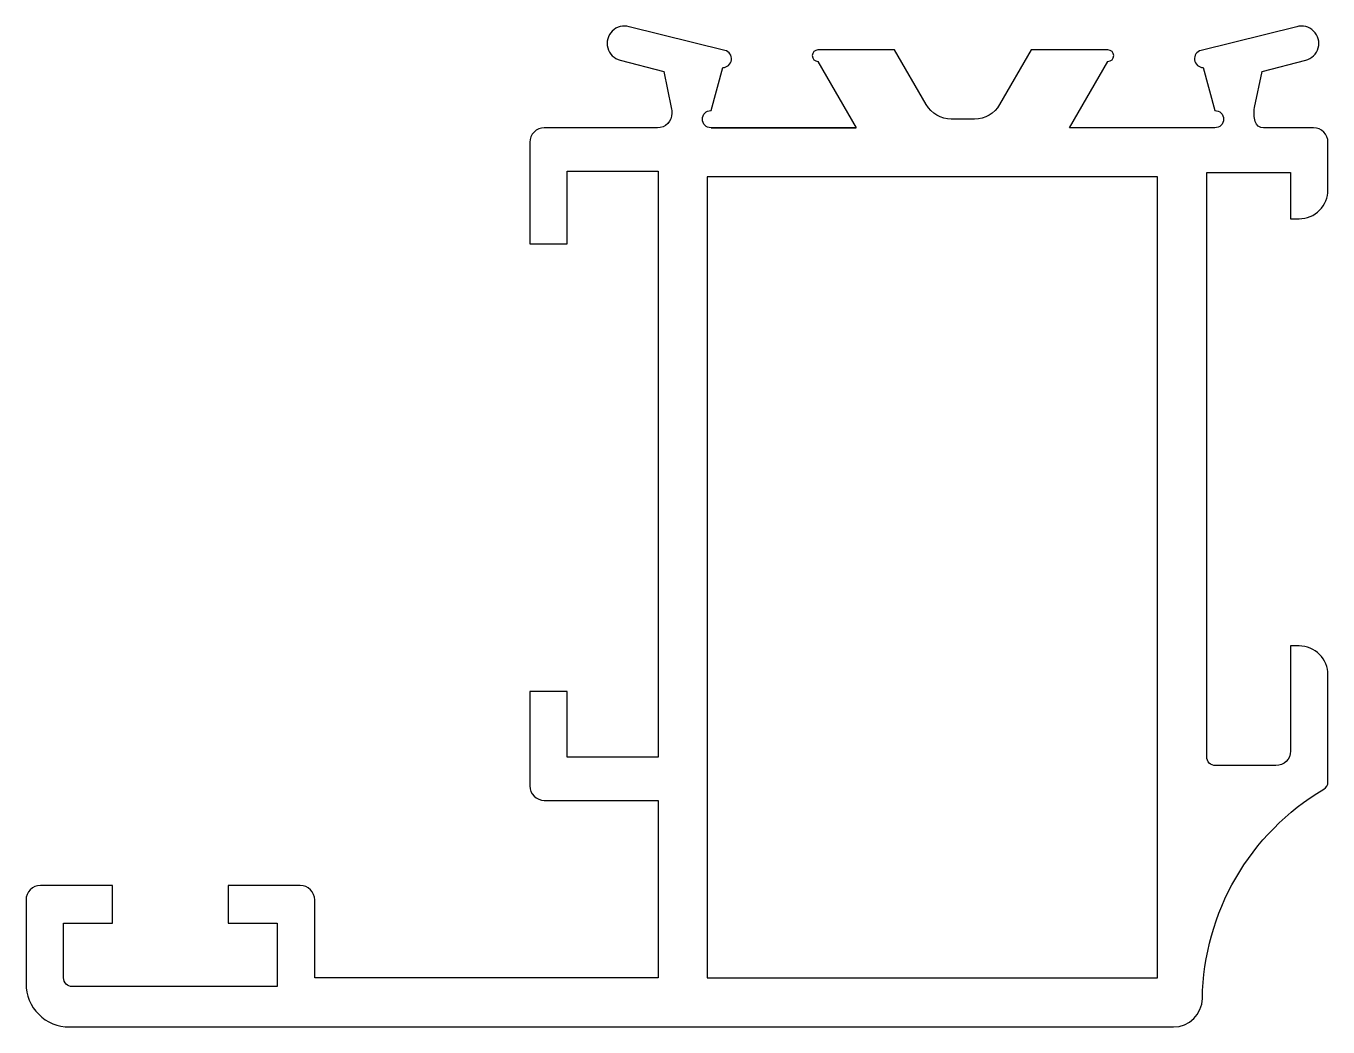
# Model space of a CAD drawing. Extents: x 149.4 to 194.5, y 206.4 to 241.1.
import ezdxf

# ---------------------------------------------------------------- set-up
doc = ezdxf.new("R2010")
doc.units = 0
doc.layers.add('ERCAN', color=220, linetype='CONTINUOUS')

msp = doc.modelspace()

# ---------------------------------------------------------------- linework, layer by layer
at = {"layer": 'ERCAN', "color": 7}
msp.add_lwpolyline([(168.123, 215.758), (168.123, 218.033), (166.823, 218.033), (166.823, 214.758, 0.414214), (167.323, 214.258), (171.273, 214.258), (171.273, 208.108), (159.373, 208.108), (159.373, 210.808, 0.414214), (158.873, 211.308), (156.373, 211.308), (156.373, 210.008), (158.073, 210.008), (158.073, 207.808), (150.973, 207.808, -0.414214), (150.673, 208.108), (150.673, 210.008), (152.373, 210.008), (152.373, 211.308), (149.873, 211.308, 0.414214), (149.373, 210.808), (149.373, 207.908, 0.414214), (150.873, 206.408), (189.122, 206.408, 0.40984), (190.122, 207.393, -0.260968), (194.326, 214.643, 0.264965), (194.473, 214.901), (194.473, 218.608, 0.414214), (193.473, 219.608), (193.173, 219.608), (193.173, 215.963, -0.414214), (192.673, 215.463), (190.573, 215.463, -0.414214), (190.273, 215.763), (190.273, 236.008), (193.173, 236.008), (193.173, 234.408), (193.473, 234.408, 0.414214), (194.473, 235.408), (194.473, 237.058, 0.414214), (193.973, 237.558), (192.24, 237.558, -0.333226), (191.952, 237.774, -0.12273), (191.933, 238.257), (192.191, 239.505), (193.702, 239.902, 1.019099), (193.39, 241.06), (190.075, 240.239, 0.888706), (190.151, 239.648), (190.557, 238.158, -1), (190.557, 237.558), (185.524, 237.558), (186.851, 239.858, 1), (186.851, 240.258), (184.196, 240.258), (183.1, 238.361, -0.267949), (182.234, 237.861), (181.424, 237.861, -0.267949), (180.558, 238.361), (179.463, 240.258), (176.807, 240.258, 1), (176.807, 239.858), (178.135, 237.558), (173.102, 237.558), (178.135, 237.558), (173.102, 237.558, -1), (173.102, 238.158), (173.508, 239.648, 0.888706), (173.584, 240.239), (170.269, 241.06, 1.019099), (169.956, 239.902), (171.467, 239.505), (171.726, 238.257, -0.049244), (171.747, 238.062, -0.416406), (171.247, 237.558), (171.247, 237.558), (167.323, 237.558, 0.414214), (166.823, 237.058), (166.823, 233.533), (168.123, 233.533), (168.123, 236.058), (171.273, 236.058), (171.273, 215.758)], format="xyb", close=True, dxfattribs=at)
msp.add_lwpolyline([(172.973, 208.108), (188.573, 208.108), (188.573, 235.861), (172.973, 235.861)], close=True, dxfattribs=at)

doc.saveas('drawing.dxf')
